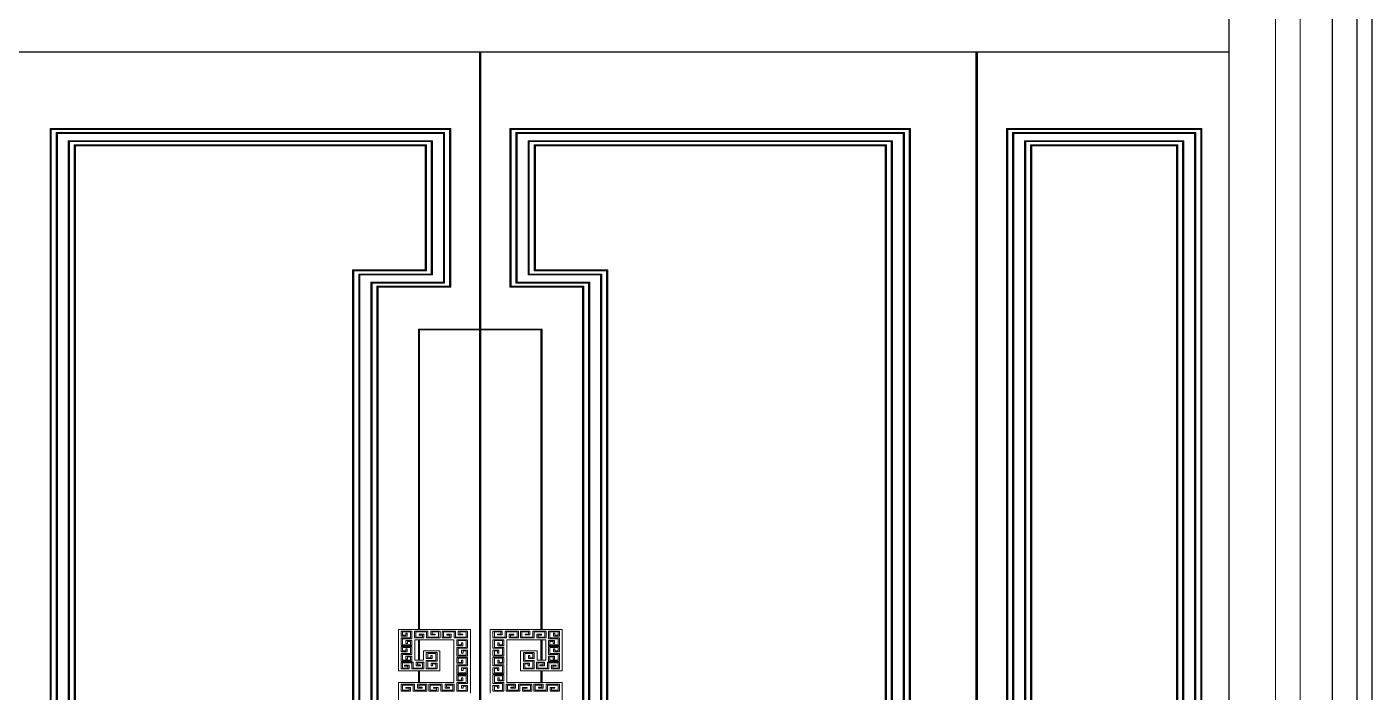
# Model space of a CAD drawing. Extents: x 44111 to 90315, y 4379 to 151689.
# Drawn here: x 62147 to 64858, y 133529 to 134869 of the extents above; entities that cross this region are included whole.
import ezdxf

# ---------------------------------------------------------------- set-up
doc = ezdxf.new("R2010")
doc.units = 0
doc.header["$LTSCALE"] = 1000
doc.header["$MEASUREMENT"] = 0
doc.layers.add('A-立面看线', color=50, linetype='Continuous')
doc.layers.add('J-LM-门窗洞', color=35, linetype='Continuous')
doc.layers.add('细线', color=8, linetype='Continuous', lineweight=0)

msp = doc.modelspace()

# ---------------------------------------------------------------- linework, layer by layer
at = {"layer": 'A-立面看线'}
for p, q in [((64858.5, 131719.2), (64858.5, 137713.2)), ((64828.5, 131719.2), (64828.5, 137683.2)), ((64778.5, 131719.2), (64778.5, 137633.2))]:
    msp.add_line(p, q, dxfattribs=at)
at = {"layer": 'J-LM-门窗洞'}
for p, q in [((64569.9, 137383.2), (64569.9, 131719.2)), ((61560.7, 134819.2), (64569.9, 134819.2))]:
    msp.add_line(p, q, dxfattribs=at)
at = {"layer": '细线'}
for p, q in [((64663.5, 131719.2), (64663.5, 137383.2)), ((64713.5, 131719.2), (64713.5, 137383.2)), ((63059.4, 134819.2), (63059.4, 134260.3)), ((63060.7, 134819.2), (63060.7, 134259.4)), ((63062, 134819.2), (63062, 134260.3)), ((64059.6, 131719.2), (64059.6, 134819.2)), ((64060.9, 134819.2), (64060.9, 131719.2)), ((64061.7, 134819.2), (64061.7, 131719.2)), ((64061.7, 131719.2), (64061.7, 134819.2)), ((64063, 134819.2), (64063, 131719.2)), ((62194.6, 134663.6), (62193.3, 134664.6)), ((63001, 134664.6), (62193.3, 134664.6)), ((62193.3, 134664.6), (62193.3, 134570.1)), ((62195.9, 134662.7), (62194.6, 134663.6)), ((62194.6, 134663.6), (62999.7, 134663.6)), ((62194.6, 134663.6), (62194.6, 134570.1)), ((62195.9, 134662.7), (62998.4, 134662.7)), ((62195.9, 134570.1), (62195.9, 134662.7)), ((62206.8, 134655.4), (62205.5, 134656.3)), ((62988.8, 134656.3), (62205.5, 134656.3)), ((62205.5, 134656.3), (62205.5, 134570.1)), ((62208.1, 134654.5), (62206.8, 134655.4)), ((62206.8, 134655.4), (62987.5, 134655.4)), ((62206.8, 134655.4), (62206.8, 134570.1)), ((62208.1, 134654.5), (62986.2, 134654.5)), ((62208.1, 134570.1), (62208.1, 134654.5)), ((62987.5, 134655.4), (62986.2, 134654.5)), ((62986.2, 134654.5), (62986.2, 134354.8)), ((62988.8, 134656.3), (62987.5, 134655.4)), ((62987.5, 134353.9), (62987.5, 134655.4)), ((62988.8, 134353), (62988.8, 134656.3)), ((62999.7, 134663.6), (62998.4, 134662.7)), ((62998.4, 134662.7), (62998.4, 134346.6)), ((63001, 134664.6), (62999.7, 134663.6)), ((62999.7, 134345.7), (62999.7, 134663.6)), ((63001, 134344.7), (63001, 134664.6)), ((63120.3, 134344.7), (63120.3, 134664.6)), ((63120.3, 134664.6), (63121.6, 134663.6)), ((63120.3, 134664.6), (63928.1, 134664.6)), ((63121.6, 134345.7), (63121.6, 134663.6)), ((63121.6, 134663.6), (63122.9, 134662.7)), ((63121.6, 134663.6), (63926.8, 134663.6)), ((63122.9, 134662.7), (63122.9, 134346.6)), ((63122.9, 134662.7), (63925.5, 134662.7)), ((63132.5, 134656.3), (63133.8, 134655.4)), ((63132.5, 134656.3), (63915.9, 134656.3)), ((63132.5, 134655.4), (63132.5, 134656.3)), ((63132.5, 134655.4), (63133.8, 134655.4)), ((63132.5, 134654.5), (63132.5, 134655.4)), ((63132.5, 134654.5), (63133.8, 134654.5)), ((63132.5, 134639.9), (63132.5, 134654.5)), ((63133.8, 134655.4), (63135.1, 134654.5)), ((63133.8, 134655.4), (63914.6, 134655.4)), ((63133.8, 134654.5), (63133.8, 134655.4)), ((63133.8, 134654.5), (63135.1, 134654.5)), ((63133.8, 134639.9), (63133.8, 134654.5)), ((63135.1, 134654.5), (63913.3, 134654.5)), ((63135.1, 134654.5), (63135.1, 134639.9)), ((63913.3, 131818.9), (63913.3, 134654.5)), ((63914.6, 134655.4), (63914.6, 131818)), ((63915.9, 134656.3), (63915.9, 131817.1)), ((63925.5, 131810.7), (63925.5, 134662.7)), ((63926.8, 134663.6), (63926.8, 131809.7)), ((63928.1, 134664.6), (63928.1, 131808.8)), ((64121.4, 134664.6), (64515.5, 134664.6)), ((64121.4, 131808.8), (64121.4, 134664.6)), ((64514.2, 134663.6), (64122.6, 134663.6)), ((64122.6, 134663.6), (64122.7, 131809.7)), ((64513, 134662.7), (64124, 134662.7)), ((64124, 134662.7), (64124, 131810.7)), ((64133.6, 131817.1), (64133.5, 134656.3)), ((64133.5, 134656.3), (64503.4, 134656.3)), ((64502.1, 134655.4), (64134.8, 134655.4)), ((64134.8, 131818), (64134.8, 134655.4)), ((64500.8, 134654.5), (64136.1, 134654.5)), ((64136.1, 134654.5), (64136.1, 131818.9)), ((64500.8, 131818.9), (64500.8, 134654.5)), ((64502.1, 134655.4), (64502.1, 131818)), ((64503.4, 134656.3), (64503.4, 131817.1)), ((64513, 131810.7), (64513, 134662.7)), ((64514.2, 134663.6), (64514.2, 131809.7)), ((64515.5, 134664.6), (64515.5, 131808.8)), ((62231.2, 134638.9), (62229.9, 134639.9)), ((62964.4, 134639.9), (62229.9, 134639.9)), ((62229.9, 134639.9), (62229.9, 134570.1)), ((62232.5, 134638), (62231.2, 134638.9)), ((62963.1, 134638.9), (62231.2, 134638.9)), ((62231.2, 134638.9), (62231.2, 134570.1)), ((62232.5, 134638), (62961.8, 134638)), ((62232.5, 134570.1), (62232.5, 134638)), ((62243.4, 134630.7), (62242.1, 134631.6)), ((62952.2, 134631.6), (62242.1, 134631.6)), ((62242.1, 134631.6), (62242.1, 134570.1)), ((62244.7, 134629.8), (62243.4, 134630.7)), ((62243.4, 134630.7), (62950.9, 134630.7)), ((62243.4, 134570.1), (62243.4, 134630.7)), ((62244.7, 134629.8), (62949.6, 134629.8)), ((62244.7, 134570.1), (62244.7, 134629.8)), ((62950.9, 134630.7), (62949.6, 134629.8)), ((62949.6, 134629.8), (62949.6, 134379.5)), ((62952.2, 134631.6), (62950.9, 134630.7)), ((62950.9, 134630.7), (62950.9, 134378.6)), ((62952.2, 134377.7), (62952.2, 134631.6)), ((62963.1, 134638.9), (62961.8, 134638)), ((62961.8, 134638), (62961.8, 134371.3)), ((62964.4, 134639.9), (62963.1, 134638.9)), ((62963.1, 134370.4), (62963.1, 134638.9)), ((62964.4, 134369.4), (62964.4, 134639.9)), ((63133.8, 134639.9), (63132.5, 134639.9)), ((63132.5, 134638.9), (63132.5, 134639.9)), ((63133.8, 134638.9), (63132.5, 134638.9)), ((63132.5, 134638), (63132.5, 134638.9)), ((63132.5, 134638), (63133.8, 134638)), ((63132.5, 134631.6), (63132.5, 134638)), ((63133.8, 134631.6), (63132.5, 134631.6)), ((63132.5, 134630.7), (63132.5, 134631.6)), ((63132.5, 134630.7), (63133.8, 134630.7)), ((63132.5, 134629.8), (63132.5, 134630.7)), ((63132.5, 134353), (63132.5, 134629.8)), ((63132.5, 134629.8), (63133.8, 134629.8)), ((63135.1, 134639.9), (63133.8, 134639.9)), ((63133.8, 134638.9), (63133.8, 134639.9)), ((63135.1, 134638.9), (63133.8, 134638.9)), ((63133.8, 134638), (63133.8, 134638.9)), ((63133.8, 134638), (63135.1, 134638)), ((63133.8, 134631.6), (63133.8, 134638)), ((63135.1, 134631.6), (63133.8, 134631.6)), ((63133.8, 134630.7), (63133.8, 134631.6)), ((63133.8, 134630.7), (63135.1, 134630.7)), ((63133.8, 134629.8), (63133.8, 134630.7)), ((63133.8, 134353.9), (63133.8, 134629.8)), ((63133.8, 134629.8), (63135.1, 134629.8)), ((63135.1, 134639.9), (63135.1, 134638.9)), ((63135.1, 134638.9), (63135.1, 134638)), ((63135.1, 134638), (63135.1, 134631.6)), ((63135.1, 134631.6), (63135.1, 134630.7)), ((63135.1, 134630.7), (63135.1, 134629.8)), ((63135.1, 134629.8), (63135.1, 134354.8)), ((63156.9, 134639.9), (63158.2, 134638.9)), ((63156.9, 134639.9), (63891.5, 134639.9)), ((63156.9, 134638.9), (63156.9, 134639.9)), ((63158.2, 134638.9), (63156.9, 134638.9)), ((63156.9, 134638), (63156.9, 134638.9)), ((63156.9, 134638), (63158.2, 134638)), ((63156.9, 134631.6), (63156.9, 134638)), ((63158.2, 134631.6), (63156.9, 134631.6)), ((63156.9, 134630.7), (63156.9, 134631.6)), ((63156.9, 134630.7), (63158.2, 134630.7)), ((63156.9, 134629.8), (63156.9, 134630.7)), ((63156.9, 134369.4), (63156.9, 134629.8)), ((63156.9, 134629.8), (63158.2, 134629.8)), ((63158.2, 134638.9), (63159.5, 134638)), ((63890.2, 134638.9), (63158.2, 134638.9)), ((63158.2, 134638), (63158.2, 134638.9)), ((63158.2, 134638), (63159.5, 134638)), ((63158.2, 134631.6), (63158.2, 134638)), ((63159.5, 134631.6), (63158.2, 134631.6)), ((63158.2, 134630.7), (63158.2, 134631.6)), ((63158.2, 134630.7), (63159.5, 134630.7)), ((63158.2, 134629.8), (63158.2, 134630.7)), ((63158.2, 134370.4), (63158.2, 134629.8)), ((63158.2, 134629.8), (63159.5, 134629.8)), ((63159.5, 134638), (63888.9, 134638)), ((63159.5, 134638), (63159.5, 134631.6)), ((63159.5, 134631.6), (63159.5, 134630.7)), ((63159.5, 134630.7), (63159.5, 134629.8)), ((63159.5, 134629.8), (63159.5, 134371.3)), ((63169.1, 134377.7), (63169.1, 134631.6)), ((63169.1, 134631.6), (63170.4, 134630.7)), ((63169.1, 134631.6), (63879.3, 134631.6)), ((63170.4, 134630.7), (63170.4, 134378.6)), ((63170.4, 134630.7), (63171.7, 134629.8)), ((63170.4, 134630.7), (63878, 134630.7)), ((63171.7, 134629.8), (63171.7, 134379.5)), ((63171.7, 134629.8), (63876.7, 134629.8)), ((63876.7, 131843.6), (63876.7, 134629.8)), ((63878, 131842.7), (63878, 134630.7)), ((63879.3, 134631.6), (63879.3, 131841.8)), ((63888.9, 131835.4), (63888.9, 134638)), ((63890.2, 134638.9), (63890.2, 131834.5)), ((63891.5, 134639.9), (63891.5, 131833.5)), ((64157.9, 131833.5), (64157.9, 134639.9)), ((64157.9, 134639.9), (64479, 134639.9)), ((64159.2, 134638.9), (64477.7, 134638.9)), ((64159.2, 131834.5), (64159.2, 134638.9)), ((64476.4, 134638), (64160.5, 134638)), ((64160.5, 134638), (64160.5, 131835.4)), ((64170.1, 131841.8), (64170.1, 134631.6)), ((64170.1, 134631.6), (64466.8, 134631.6)), ((64465.5, 134630.7), (64171.4, 134630.7)), ((64171.4, 134630.7), (64171.4, 131842.7)), ((64464.2, 134629.8), (64172.7, 134629.8)), ((64172.7, 134629.8), (64172.7, 131843.6)), ((64464.2, 131843.6), (64464.2, 134629.8)), ((64465.5, 131842.7), (64465.5, 134630.7)), ((64466.8, 131841.8), (64466.8, 134631.6)), ((64476.4, 131835.4), (64476.4, 134638)), ((64477.7, 134638.9), (64477.7, 131834.5)), ((64479, 134639.9), (64479, 131833.5)), ((62193.3, 134570.1), (62194.6, 134570.1)), ((62193.3, 134570.1), (62193.3, 134520.1)), ((62194.6, 134570.1), (62195.9, 134570.1)), ((62194.6, 134570.1), (62194.6, 134520.1)), ((62195.9, 134520.1), (62195.9, 134570.1)), ((62205.5, 134570.1), (62206.8, 134570.1)), ((62205.5, 134570.1), (62205.5, 134520.1)), ((62206.8, 134570.1), (62208.1, 134570.1)), ((62206.8, 134570.1), (62206.8, 134520.1)), ((62208.1, 134520.1), (62208.1, 134570.1)), ((62229.9, 134570.1), (62231.2, 134570.1)), ((62229.9, 134570.1), (62229.9, 134520.1)), ((62231.2, 134570.1), (62232.5, 134570.1)), ((62231.2, 134570.1), (62231.2, 134520.1)), ((62232.5, 134520.1), (62232.5, 134570.1)), ((62242.1, 134570.1), (62243.4, 134570.1)), ((62242.1, 134570.1), (62242.1, 134520.1)), ((62243.4, 134570.1), (62244.7, 134570.1)), ((62243.4, 134520.1), (62243.4, 134570.1)), ((62244.7, 134520.1), (62244.7, 134570.1)), ((62194.6, 134520.1), (62193.3, 134520.1)), ((62193.3, 134520.1), (62193.3, 134469.2)), ((62195.9, 134520.1), (62194.6, 134520.1)), ((62194.6, 134520.1), (62194.6, 134469.2)), ((62195.9, 134469.2), (62195.9, 134520.1)), ((62206.8, 134520.1), (62205.5, 134520.1)), ((62205.5, 134520.1), (62205.5, 134469.2)), ((62208.1, 134520.1), (62206.8, 134520.1)), ((62206.8, 134520.1), (62206.8, 134469.2)), ((62208.1, 134469.2), (62208.1, 134520.1)), ((62231.2, 134520.1), (62229.9, 134520.1)), ((62229.9, 134520.1), (62229.9, 134469.2)), ((62232.5, 134520.1), (62231.2, 134520.1)), ((62231.2, 134520.1), (62231.2, 134469.2)), ((62232.5, 134469.2), (62232.5, 134520.1)), ((62243.4, 134520.1), (62242.1, 134520.1)), ((62242.1, 134520.1), (62242.1, 134469.2)), ((62244.7, 134520.1), (62243.4, 134520.1)), ((62243.4, 134469.2), (62243.4, 134520.1)), ((62244.7, 134469.2), (62244.7, 134520.1)), ((62194.6, 134469.2), (62193.3, 134469.2)), ((62193.3, 134469.2), (62193.3, 132919.2)), ((62195.9, 134469.2), (62194.6, 134469.2)), ((62194.6, 134469.2), (62194.6, 132919.2)), ((62195.9, 132919.2), (62195.9, 134469.2)), ((62206.8, 134469.2), (62205.5, 134469.2)), ((62205.5, 134469.2), (62205.5, 132919.2)), ((62208.1, 134469.2), (62206.8, 134469.2)), ((62206.8, 134469.2), (62206.8, 132919.2)), ((62208.1, 132919.2), (62208.1, 134469.2)), ((62231.2, 134469.2), (62229.9, 134469.2)), ((62229.9, 134469.2), (62229.9, 132919.2)), ((62232.5, 134469.2), (62231.2, 134469.2)), ((62231.2, 134469.2), (62231.2, 132919.2)), ((62232.5, 132919.2), (62232.5, 134469.2)), ((62243.4, 134469.2), (62242.1, 134469.2)), ((62242.1, 134469.2), (62242.1, 132919.2)), ((62243.3, 132919.2), (62243.4, 134469.2)), ((62244.7, 134469.2), (62243.4, 134469.2)), ((62244.6, 132919.2), (62244.7, 134469.2)), ((62804.6, 134378.6), (62803.3, 134379.5)), ((62803.3, 134379.5), (62803.3, 132092.9)), ((62881.4, 134379.5), (62803.3, 134379.5)), ((62804.6, 134378.6), (62804.6, 132093.9)), ((62804.6, 134378.6), (62805.9, 134377.7)), ((62881.4, 134378.6), (62804.6, 134378.6)), ((62805.9, 132094.8), (62805.9, 134377.7)), ((62805.9, 134377.7), (62881.4, 134377.7)), ((62816.8, 134370.4), (62815.5, 134371.3)), ((62815.5, 134371.3), (62815.5, 132101.2)), ((62881.4, 134371.3), (62815.5, 134371.3)), ((62816.8, 132102.1), (62816.8, 134370.4)), ((62816.8, 134370.4), (62818.1, 134369.4)), ((62881.4, 134370.4), (62816.8, 134370.4)), ((62881.4, 134379.5), (62881.4, 134378.6)), ((62882.6, 134379.5), (62881.4, 134379.5)), ((62881.4, 134378.6), (62881.4, 134377.7)), ((62882.6, 134378.6), (62881.4, 134378.6)), ((62881.4, 134377.7), (62882.6, 134377.7)), ((62881.4, 134371.3), (62881.4, 134370.4)), ((62882.6, 134371.3), (62881.4, 134371.3)), ((62881.4, 134370.4), (62881.4, 134369.4)), ((62882.6, 134370.4), (62881.4, 134370.4)), ((62882.6, 134378.6), (62882.6, 134379.5)), ((62949.6, 134379.5), (62882.6, 134379.5)), ((62882.6, 134377.7), (62882.6, 134378.6)), ((62950.9, 134378.6), (62882.6, 134378.6)), ((62882.6, 134377.7), (62952.2, 134377.7)), ((62882.6, 134370.4), (62882.6, 134371.3)), ((62961.8, 134371.3), (62882.6, 134371.3)), ((62882.6, 134369.4), (62882.6, 134370.4)), ((62963.1, 134370.4), (62882.6, 134370.4)), ((62950.9, 134378.6), (62949.6, 134379.5)), ((62950.9, 134378.6), (62952.2, 134377.7)), ((62963.1, 134370.4), (62961.8, 134371.3)), ((62963.1, 134370.4), (62964.4, 134369.4)), ((63158.2, 134370.4), (63156.9, 134369.4)), ((63158.2, 134370.4), (63159.5, 134371.3)), ((63158.2, 134370.4), (63304.6, 134370.4)), ((63159.5, 134371.3), (63305.9, 134371.3)), ((63170.4, 134378.6), (63169.1, 134377.7)), ((63315.4, 134377.7), (63169.1, 134377.7)), ((63170.4, 134378.6), (63171.7, 134379.5)), ((63170.4, 134378.6), (63316.7, 134378.6)), ((63171.7, 134379.5), (63318, 134379.5)), ((63304.6, 134370.4), (63303.3, 134369.4)), ((63304.6, 134370.4), (63305.9, 134371.3)), ((63304.6, 132102.1), (63304.6, 134370.4)), ((63305.9, 134371.3), (63305.9, 132101.2)), ((63316.7, 134378.6), (63315.4, 134377.7)), ((63315.4, 132094.8), (63315.4, 134377.7)), ((63316.7, 134378.6), (63318, 134379.5)), ((63316.7, 134378.6), (63316.7, 132093.9)), ((63318, 134379.5), (63318, 132092.9)), ((62818.1, 132103), (62818.1, 134369.4)), ((62818.1, 134369.4), (62881.4, 134369.4)), ((62839.9, 134354.8), (62839.9, 132117.6)), ((62841.2, 134353.9), (62839.9, 134354.8)), ((62881.4, 134354.8), (62839.9, 134354.8)), ((62841.2, 132118.6), (62841.2, 134353.9)), ((62841.2, 134353.9), (62842.5, 134353)), ((62841.2, 134353.9), (62881.4, 134353.9)), ((62842.5, 132119.5), (62842.5, 134353)), ((62842.5, 134353), (62881.4, 134353)), ((62853.4, 134345.7), (62852.1, 134346.6)), ((62852.1, 134346.6), (62852.1, 132125.9)), ((62881.4, 134346.6), (62852.1, 134346.6)), ((62853.4, 132126.8), (62853.4, 134345.7)), ((62853.4, 134345.7), (62854.7, 134344.7)), ((62881.4, 134345.7), (62853.4, 134345.7)), ((62854.7, 132127.7), (62854.7, 134344.7)), ((62854.7, 134344.7), (62881.4, 134344.7)), ((62881.4, 134369.4), (62882.6, 134369.4)), ((62881.4, 134354.8), (62881.4, 134353.9)), ((62882.6, 134354.8), (62881.4, 134354.8)), ((62881.4, 134353.9), (62881.4, 134353)), ((62881.4, 134353.9), (62882.6, 134353.9)), ((62881.4, 134353), (62882.6, 134353)), ((62881.4, 134346.6), (62881.4, 134345.7)), ((62882.6, 134346.6), (62881.4, 134346.6)), ((62881.4, 134345.7), (62881.4, 134344.7)), ((62882.6, 134345.7), (62881.4, 134345.7)), ((62881.4, 134344.7), (62882.6, 134344.7)), ((62882.6, 134369.4), (62964.4, 134369.4)), ((62882.6, 134353.9), (62882.6, 134354.8)), ((62986.2, 134354.8), (62882.6, 134354.8)), ((62882.6, 134353), (62882.6, 134353.9)), ((62882.6, 134353.9), (62987.5, 134353.9)), ((62882.6, 134353), (62988.8, 134353)), ((62882.6, 134345.7), (62882.6, 134346.6)), ((62998.4, 134346.6), (62882.6, 134346.6)), ((62882.6, 134344.7), (62882.6, 134345.7)), ((62999.7, 134345.7), (62882.6, 134345.7)), ((62882.6, 134344.7), (63001, 134344.7)), ((62987.5, 134353.9), (62986.2, 134354.8)), ((62987.5, 134353.9), (62988.8, 134353)), ((62999.7, 134345.7), (62998.4, 134346.6)), ((62999.7, 134345.7), (63001, 134344.7)), ((63121.6, 134345.7), (63120.3, 134344.7)), ((63266.7, 134344.7), (63120.3, 134344.7)), ((63121.6, 134345.7), (63122.9, 134346.6)), ((63121.6, 134345.7), (63268, 134345.7)), ((63122.9, 134346.6), (63269.3, 134346.6)), ((63133.8, 134353.9), (63132.5, 134353)), ((63278.9, 134353), (63132.5, 134353)), ((63133.8, 134353.9), (63135.1, 134354.8)), ((63280.2, 134353.9), (63133.8, 134353.9)), ((63135.1, 134354.8), (63281.5, 134354.8)), ((63303.3, 134369.4), (63156.9, 134369.4)), ((63268, 134345.7), (63266.7, 134344.7)), ((63266.7, 132127.7), (63266.7, 134344.7)), ((63268, 134345.7), (63269.3, 134346.6)), ((63268, 132126.8), (63268, 134345.7)), ((63269.3, 134346.6), (63269.3, 132125.9)), ((63280.2, 134353.9), (63278.9, 134353)), ((63278.9, 132119.5), (63278.9, 134353)), ((63280.2, 134353.9), (63281.5, 134354.8)), ((63280.2, 132118.6), (63280.2, 134353.9)), ((63281.5, 134354.8), (63281.5, 132117.6)), ((63303.3, 132103), (63303.3, 134369.4)), ((62937.1, 134259.4), (62935.8, 134260.3)), ((62935.8, 134260.3), (62935.8, 133655.3)), ((63001, 134260.3), (62935.8, 134260.3)), ((62937.1, 134259.4), (62937.1, 133655.3)), ((62937.1, 134259.4), (62938.4, 134258.5)), ((63001, 134259.4), (62937.1, 134259.4)), ((62938.4, 133655.3), (62938.4, 134258.5)), ((62938.4, 134258.5), (63001, 134258.5)), ((63001, 134260.3), (63001, 134259.4)), ((63002.1, 134260.3), (63001, 134260.3)), ((63001, 134259.4), (63001, 134258.5)), ((63002.1, 134259.4), (63001, 134259.4)), ((63001, 134258.5), (63002.1, 134258.5)), ((63002.1, 134260.3), (63002.1, 134259.4)), ((63003.3, 134260.3), (63002.1, 134260.3)), ((63002.1, 134259.4), (63002.1, 134258.5)), ((63003.3, 134259.4), (63002.1, 134259.4)), ((63002.1, 134258.5), (63003.3, 134258.5)), ((63003.3, 134259.4), (63003.3, 134260.3)), ((63011.9, 134260.3), (63003.3, 134260.3)), ((63003.3, 134258.5), (63003.3, 134259.4)), ((63011.9, 134259.4), (63003.3, 134259.4)), ((63003.3, 134258.5), (63011.9, 134258.5)), ((63011.9, 134260.3), (63011.9, 134259.4)), ((63013.1, 134260.3), (63011.9, 134260.3)), ((63011.9, 134259.4), (63011.9, 134258.5)), ((63013.1, 134259.4), (63011.9, 134259.4)), ((63011.9, 134258.5), (63013.1, 134258.5)), ((63013.1, 134260.3), (63013.1, 134259.4)), ((63014.3, 134260.3), (63013.1, 134260.3)), ((63013.1, 134259.4), (63013.1, 134258.5)), ((63014.3, 134259.4), (63013.1, 134259.4)), ((63013.1, 134258.5), (63014.3, 134258.5)), ((63014.3, 134259.4), (63014.3, 134260.3)), ((63033.9, 134260.3), (63014.3, 134260.3)), ((63014.3, 134258.5), (63014.3, 134259.4)), ((63033.9, 134259.4), (63014.3, 134259.4)), ((63014.3, 134258.5), (63033.9, 134258.5)), ((63033.9, 134260.3), (63033.9, 134259.4)), ((63035.1, 134260.3), (63033.9, 134260.3)), ((63033.9, 134259.4), (63033.9, 134258.5)), ((63035.1, 134259.4), (63033.9, 134259.4)), ((63033.9, 134258.5), (63035.1, 134258.5)), ((63035.1, 134260.3), (63035.1, 134259.4)), ((63036.2, 134260.3), (63035.1, 134260.3)), ((63035.1, 134259.4), (63035.1, 134258.5)), ((63036.2, 134259.4), (63035.1, 134259.4)), ((63035.1, 134258.5), (63036.2, 134258.5)), ((63036.2, 134259.4), (63036.2, 134260.3)), ((63044.9, 134260.3), (63036.2, 134260.3)), ((63036.2, 134258.5), (63036.2, 134259.4)), ((63044.9, 134259.4), (63036.2, 134259.4)), ((63036.2, 134258.5), (63044.9, 134258.5)), ((63044.9, 134260.3), (63044.9, 134259.4)), ((63046, 134260.3), (63044.9, 134260.3)), ((63044.9, 134259.4), (63044.9, 134258.5)), ((63046, 134259.4), (63044.9, 134259.4)), ((63044.9, 134258.5), (63046, 134258.5)), ((63046, 134259.4), (63046, 134260.3)), ((63047.2, 134260.3), (63046, 134260.3)), ((63046, 134258.5), (63046, 134259.4)), ((63047.2, 134259.4), (63046, 134259.4)), ((63046, 134258.5), (63047.2, 134258.5)), ((63047.2, 134259.4), (63047.2, 134260.3)), ((63059.4, 134260.3), (63047.2, 134260.3)), ((63047.2, 134258.5), (63047.2, 134259.4)), ((63060.7, 134259.4), (63047.2, 134259.4)), ((63047.2, 134258.5), (63059.4, 134258.5)), ((63060.7, 134259.4), (63059.4, 134260.3)), ((63059.4, 134258.5), (63060.7, 134259.4)), ((63059.4, 134258.5), (63059.4, 132210.4)), ((63060.7, 134259.4), (63062, 134260.3)), ((63060.7, 134259.4), (63060.7, 132209.4)), ((63060.7, 134259.4), (63184.2, 134259.4)), ((63062, 134258.5), (63060.7, 134259.4)), ((63062, 134260.3), (63185.5, 134260.3)), ((63182.9, 134258.5), (63062, 134258.5)), ((63062, 134258.5), (63062, 132210.4)), ((63184.2, 134259.4), (63182.9, 134258.5)), ((63182.9, 133655.3), (63182.9, 134258.5)), ((63184.2, 134259.4), (63185.5, 134260.3)), ((63184.2, 134259.4), (63184.2, 133655.3)), ((63185.5, 134260.3), (63185.5, 133655.3)), ((62895.6, 133655.3), (62895.6, 133572)), ((62935.8, 133655.3), (62895.6, 133655.3)), ((62901.1, 133651.8), (62922.9, 133651.8)), ((62901.1, 133641.6), (62901.1, 133651.8)), ((62913.1, 133641.6), (62901.1, 133641.6)), ((62903.9, 133650), (62903.9, 133643.4)), ((62920.1, 133650), (62903.9, 133650)), ((62903.9, 133643.4), (62910.3, 133643.4)), ((62910.3, 133643.4), (62910.3, 133647.5)), ((62910.3, 133647.5), (62913.1, 133647.5)), ((62913.1, 133647.5), (62913.1, 133641.6)), ((62920.1, 133637.9), (62920.1, 133650)), ((62922.9, 133651.8), (62922.9, 133636.1)), ((62927.9, 133651.8), (62954.9, 133651.8)), ((62927.9, 133637.9), (62927.9, 133651.8)), ((62930.7, 133650), (62930.7, 133639.7)), ((62952.1, 133650), (62930.7, 133650)), ((62930.7, 133639.7), (62943.9, 133639.7)), ((62937.1, 133655.3), (62935.8, 133655.3)), ((62938.4, 133655.3), (62937.1, 133655.3)), ((62937.4, 133645.6), (62946.6, 133645.6)), ((62937.4, 133643.8), (62937.4, 133645.6)), ((62943.9, 133643.8), (62937.4, 133643.8)), ((63040.7, 133655.3), (62938.4, 133655.3)), ((62943.9, 133639.7), (62943.9, 133643.8)), ((62946.6, 133645.6), (62946.6, 133637.9)), ((62952.1, 133637.9), (62952.1, 133650)), ((62954.9, 133651.8), (62954.9, 133639.7)), ((62954.9, 133639.7), (62976.7, 133639.7)), ((62960.7, 133651.8), (62979.5, 133651.8)), ((62960.7, 133644.2), (62960.7, 133651.8)), ((62970, 133644.2), (62960.7, 133644.2)), ((62963.5, 133650), (62963.5, 133645.9)), ((62976.7, 133650), (62963.5, 133650)), ((62963.5, 133645.9), (62970, 133645.9)), ((62970, 133645.9), (62970, 133644.2)), ((62976.7, 133639.7), (62976.7, 133650)), ((62979.5, 133651.8), (62979.5, 133637.9)), ((62983.6, 133651.8), (63010.5, 133651.8)), ((62983.6, 133637.9), (62983.6, 133651.8)), ((62986.3, 133650), (62986.3, 133639.7)), ((63007.8, 133650), (62986.3, 133650)), ((62986.3, 133639.7), (62999.5, 133639.7)), ((62993, 133645.6), (63002.3, 133645.6)), ((62993, 133643.8), (62993, 133645.6)), ((62999.5, 133643.8), (62993, 133643.8)), ((62999.5, 133639.7), (62999.5, 133643.8)), ((63002.3, 133645.6), (63002.3, 133637.9)), ((63007.8, 133637.9), (63007.8, 133650)), ((63010.5, 133651.8), (63010.5, 133639.7)), ((63010.5, 133639.7), (63032.3, 133639.7)), ((63016.4, 133651.8), (63035.1, 133651.8)), ((63016.4, 133644.2), (63016.4, 133651.8)), ((63025.6, 133644.2), (63016.4, 133644.2)), ((63019.2, 133650), (63019.2, 133645.9)), ((63032.3, 133650), (63019.2, 133650)), ((63019.2, 133645.9), (63025.6, 133645.9)), ((63025.6, 133645.9), (63025.6, 133644.2)), ((63032.3, 133639.7), (63032.3, 133650)), ((63035.1, 133651.8), (63035.1, 133637.9)), ((63040.7, 133527), (63040.7, 133655.3)), ((63080.7, 133527), (63080.7, 133655.3)), ((63080.7, 133655.3), (63182.9, 133655.3)), ((63086.2, 133651.8), (63086.2, 133637.9)), ((63104.9, 133651.8), (63086.2, 133651.8)), ((63089, 133650), (63102.2, 133650)), ((63089, 133639.7), (63089, 133650)), ((63110.8, 133639.7), (63089, 133639.7)), ((63102.2, 133645.9), (63095.7, 133645.9)), ((63095.7, 133645.9), (63095.7, 133644.2)), ((63095.7, 133644.2), (63104.9, 133644.2)), ((63102.2, 133650), (63102.2, 133645.9)), ((63104.9, 133644.2), (63104.9, 133651.8)), ((63110.8, 133651.8), (63110.8, 133639.7)), ((63137.8, 133651.8), (63110.8, 133651.8)), ((63113.6, 133650), (63135, 133650)), ((63113.6, 133637.9), (63113.6, 133650)), ((63119, 133645.6), (63119, 133637.9)), ((63128.3, 133645.6), (63119, 133645.6)), ((63121.8, 133643.8), (63128.3, 133643.8)), ((63121.8, 133639.7), (63121.8, 133643.8)), ((63135, 133639.7), (63121.8, 133639.7)), ((63128.3, 133643.8), (63128.3, 133645.6)), ((63135, 133650), (63135, 133639.7)), ((63137.8, 133637.9), (63137.8, 133651.8)), ((63141.9, 133651.8), (63141.9, 133637.9)), ((63160.6, 133651.8), (63141.9, 133651.8)), ((63144.6, 133650), (63157.8, 133650)), ((63144.6, 133639.7), (63144.6, 133650)), ((63166.4, 133639.7), (63144.6, 133639.7)), ((63157.8, 133645.9), (63151.3, 133645.9)), ((63151.3, 133645.9), (63151.3, 133644.2)), ((63151.3, 133644.2), (63160.6, 133644.2)), ((63157.8, 133650), (63157.8, 133645.9)), ((63160.6, 133644.2), (63160.6, 133651.8)), ((63166.4, 133651.8), (63166.4, 133639.7)), ((63193.4, 133651.8), (63166.4, 133651.8)), ((63169.2, 133650), (63190.6, 133650)), ((63169.2, 133637.9), (63169.2, 133650)), ((63174.7, 133645.6), (63174.7, 133637.9)), ((63183.9, 133645.6), (63174.7, 133645.6)), ((63177.5, 133643.8), (63183.9, 133643.8)), ((63177.5, 133639.7), (63177.5, 133643.8)), ((63190.6, 133639.7), (63177.5, 133639.7)), ((63184.2, 133655.3), (63182.9, 133655.3)), ((63183.9, 133643.8), (63183.9, 133645.6)), ((63185.5, 133655.3), (63184.2, 133655.3)), ((63185.5, 133655.3), (63225.8, 133655.3)), ((63190.6, 133650), (63190.6, 133639.7)), ((63193.4, 133637.9), (63193.4, 133651.8)), ((63198.4, 133651.8), (63198.4, 133636.1)), ((63220.2, 133651.8), (63198.4, 133651.8)), ((63201.2, 133650), (63217.5, 133650)), ((63201.2, 133637.9), (63201.2, 133650)), ((63208.2, 133647.5), (63208.2, 133641.6)), ((63211, 133647.5), (63208.2, 133647.5)), ((63208.2, 133641.6), (63220.2, 133641.6)), ((63211, 133643.4), (63211, 133647.5)), ((63217.5, 133643.4), (63211, 133643.4)), ((63217.5, 133650), (63217.5, 133643.4)), ((63220.2, 133641.6), (63220.2, 133651.8)), ((63225.8, 133655.3), (63225.8, 133572)), ((62901.1, 133637.9), (62920.1, 133637.9)), ((62901.1, 133622.5), (62901.1, 133637.9)), ((62922.9, 133622.5), (62901.1, 133622.5)), ((62901.1, 133620.5), (62922.9, 133620.5)), ((62901.1, 133610.3), (62901.1, 133620.5)), ((62903.9, 133636.1), (62903.9, 133624.2)), ((62922.9, 133636.1), (62903.9, 133636.1)), ((62903.9, 133624.2), (62920.1, 133624.2)), ((62903.9, 133618.8), (62903.9, 133612.1)), ((62920.1, 133618.8), (62903.9, 133618.8)), ((62903.9, 133612.1), (62910.3, 133612.1)), ((62910.3, 133612.1), (62910.3, 133616.3)), ((62910.3, 133616.3), (62913.1, 133616.3)), ((62910.9, 133632.6), (62922.9, 133632.6)), ((62910.9, 133626.7), (62910.9, 133632.6)), ((62913.7, 133626.7), (62910.9, 133626.7)), ((62913.1, 133616.3), (62913.1, 133610.3)), ((62913.7, 133630.9), (62913.7, 133626.7)), ((62920.1, 133630.9), (62913.7, 133630.9)), ((62920.1, 133624.2), (62920.1, 133630.9)), ((62920.1, 133606.6), (62920.1, 133618.8)), ((62922.9, 133632.6), (62922.9, 133622.5)), ((62922.9, 133620.5), (62922.9, 133604.9)), ((62946.6, 133637.9), (62927.9, 133637.9)), ((62928.8, 133593.2), (62928.8, 133634.1)), ((62928.8, 133634.1), (62935.8, 133634.1)), ((62935.8, 133634.1), (62935.8, 133593.2)), ((62935.8, 133634.1), (62937.1, 133634.1)), ((62937.1, 133634.1), (62937.1, 133593.2)), ((62937.1, 133634.1), (62938.4, 133634.1)), ((62938.4, 133593.2), (62938.4, 133634.1)), ((62938.4, 133634.1), (63007.4, 133634.1)), ((62946.1, 133611.9), (62946.1, 133593.2)), ((62979.3, 133611.9), (62946.1, 133611.9)), ((62979.5, 133637.9), (62952.1, 133637.9)), ((62979.3, 133572), (62979.3, 133611.9)), ((63002.3, 133637.9), (62983.6, 133637.9)), ((63007.4, 133634.1), (63007.4, 133548.2)), ((63035.1, 133637.9), (63007.8, 133637.9)), ((63013.3, 133634.4), (63035.1, 133634.4)), ((63013.3, 133622.4), (63013.3, 133634.4)), ((63025.3, 133622.4), (63013.3, 133622.4)), ((63013.3, 133618.9), (63032.3, 133618.9)), ((63013.3, 133601.5), (63013.3, 133618.9)), ((63016.1, 133632.6), (63016.1, 133624.2)), ((63032.3, 133632.6), (63016.1, 133632.6)), ((63016.1, 133624.2), (63022.6, 133624.2)), ((63016.1, 133617.2), (63016.1, 133603.3)), ((63035.1, 133617.2), (63016.1, 133617.2)), ((63022.6, 133628.3), (63025.3, 133628.3)), ((63022.6, 133624.2), (63022.6, 133628.3)), ((63023.1, 133613.4), (63035.1, 133613.4)), ((63023.1, 133607.5), (63023.1, 133613.4)), ((63025.3, 133628.3), (63025.3, 133622.4)), ((63025.9, 133611.7), (63025.9, 133607.5)), ((63032.3, 133611.7), (63025.9, 133611.7)), ((63032.3, 133618.9), (63032.3, 133632.6)), ((63032.3, 133603.3), (63032.3, 133611.7)), ((63035.1, 133634.4), (63035.1, 133617.2)), ((63035.1, 133613.4), (63035.1, 133601.5)), ((63086.2, 133637.9), (63113.6, 133637.9)), ((63086.2, 133634.4), (63086.2, 133617.2)), ((63108, 133634.4), (63086.2, 133634.4)), ((63086.2, 133617.2), (63105.2, 133617.2)), ((63086.2, 133613.4), (63086.2, 133601.5)), ((63098.2, 133613.4), (63086.2, 133613.4)), ((63089, 133632.6), (63105.2, 133632.6)), ((63089, 133618.9), (63089, 133632.6)), ((63108, 133618.9), (63089, 133618.9)), ((63089, 133611.7), (63095.4, 133611.7)), ((63089, 133603.3), (63089, 133611.7)), ((63095.4, 133611.7), (63095.4, 133607.5)), ((63096, 133628.3), (63096, 133622.4)), ((63098.8, 133628.3), (63096, 133628.3)), ((63096, 133622.4), (63108, 133622.4)), ((63098.2, 133607.5), (63098.2, 133613.4)), ((63098.8, 133624.2), (63098.8, 133628.3)), ((63105.2, 133624.2), (63098.8, 133624.2)), ((63105.2, 133632.6), (63105.2, 133624.2)), ((63105.2, 133617.2), (63105.2, 133603.3)), ((63108, 133622.4), (63108, 133634.4)), ((63108, 133601.5), (63108, 133618.9)), ((63113.9, 133634.1), (63113.9, 133548.2)), ((63182.9, 133634.1), (63113.9, 133634.1)), ((63119, 133637.9), (63137.8, 133637.9)), ((63141.9, 133637.9), (63169.2, 133637.9)), ((63142, 133611.9), (63175.3, 133611.9)), ((63142, 133572), (63142, 133611.9)), ((63174.7, 133637.9), (63193.4, 133637.9)), ((63175.3, 133611.9), (63175.3, 133593.2)), ((63182.9, 133593.2), (63182.9, 133634.1)), ((63182.9, 133634.1), (63184.2, 133634.1)), ((63184.2, 133634.1), (63184.2, 133593.2)), ((63184.2, 133634.1), (63185.5, 133634.1)), ((63185.5, 133634.1), (63185.5, 133593.2)), ((63192.5, 133634.1), (63185.5, 133634.1)), ((63192.5, 133593.2), (63192.5, 133634.1)), ((63198.4, 133636.1), (63217.5, 133636.1)), ((63198.4, 133632.6), (63198.4, 133622.5)), ((63210.4, 133632.6), (63198.4, 133632.6)), ((63198.4, 133622.5), (63220.2, 133622.5)), ((63198.4, 133620.5), (63198.4, 133604.9)), ((63220.2, 133620.5), (63198.4, 133620.5)), ((63220.2, 133637.9), (63201.2, 133637.9)), ((63201.2, 133630.9), (63207.6, 133630.9)), ((63201.2, 133624.2), (63201.2, 133630.9)), ((63217.5, 133624.2), (63201.2, 133624.2)), ((63201.2, 133618.8), (63217.5, 133618.8)), ((63201.2, 133606.6), (63201.2, 133618.8)), ((63207.6, 133630.9), (63207.6, 133626.7)), ((63207.6, 133626.7), (63210.4, 133626.7)), ((63208.2, 133616.3), (63208.2, 133610.3)), ((63211, 133616.3), (63208.2, 133616.3)), ((63210.4, 133626.7), (63210.4, 133632.6)), ((63211, 133612.1), (63211, 133616.3)), ((63217.5, 133612.1), (63211, 133612.1)), ((63217.5, 133636.1), (63217.5, 133624.2)), ((63217.5, 133618.8), (63217.5, 133612.1)), ((63220.2, 133622.5), (63220.2, 133637.9)), ((63220.2, 133610.3), (63220.2, 133620.5)), ((62913.1, 133610.3), (62901.1, 133610.3)), ((62901.1, 133606.6), (62920.1, 133606.6)), ((62901.1, 133591.2), (62901.1, 133606.6)), ((62922.9, 133591.2), (62901.1, 133591.2)), ((62901.1, 133589.4), (62925.3, 133589.4)), ((62901.1, 133575.5), (62901.1, 133589.4)), ((62903.9, 133604.9), (62903.9, 133592.9)), ((62922.9, 133604.9), (62903.9, 133604.9)), ((62903.9, 133592.9), (62920.1, 133592.9)), ((62903.9, 133587.6), (62903.9, 133577.3)), ((62922.6, 133587.6), (62903.9, 133587.6)), ((62910.9, 133601.4), (62922.9, 133601.4)), ((62910.9, 133595.4), (62910.9, 133601.4)), ((62913.7, 133595.4), (62910.9, 133595.4)), ((62913.7, 133599.6), (62913.7, 133595.4)), ((62920.1, 133599.6), (62913.7, 133599.6)), ((62920.1, 133592.9), (62920.1, 133599.6)), ((62922.6, 133575.5), (62922.6, 133587.6)), ((62922.9, 133601.4), (62922.9, 133591.2)), ((62925.3, 133589.4), (62925.3, 133577.3)), ((62935.8, 133593.2), (62928.8, 133593.2)), ((62931.2, 133589.4), (62947.1, 133589.4)), ((62931.2, 133581.8), (62931.2, 133589.4)), ((62933.9, 133587.6), (62933.9, 133583.5)), ((62944.3, 133587.6), (62933.9, 133587.6)), ((62937.1, 133593.2), (62935.8, 133593.2)), ((62938.4, 133593.2), (62937.1, 133593.2)), ((62946.1, 133593.2), (62938.4, 133593.2)), ((62944.3, 133577.3), (62944.3, 133587.6)), ((62947.1, 133589.4), (62947.1, 133575.5)), ((62951.8, 133608.4), (62973.6, 133608.4)), ((62951.8, 133596.5), (62951.8, 133608.4)), ((62963.8, 133596.5), (62951.8, 133596.5)), ((62951.8, 133592.7), (62970.8, 133592.7)), ((62951.8, 133575.5), (62951.8, 133592.7)), ((62954.6, 133606.6), (62954.6, 133598.2)), ((62970.8, 133606.6), (62954.6, 133606.6)), ((62954.6, 133598.2), (62961, 133598.2)), ((62954.6, 133591), (62954.6, 133577.3)), ((62973.6, 133591), (62954.6, 133591)), ((62961, 133598.2), (62961, 133602.4)), ((62961, 133602.4), (62963.8, 133602.4)), ((62961.6, 133587.5), (62973.6, 133587.5)), ((62961.6, 133581.6), (62961.6, 133587.5)), ((62963.8, 133602.4), (62963.8, 133596.5)), ((62964.4, 133585.7), (62964.4, 133581.6)), ((62970.8, 133585.7), (62964.4, 133585.7)), ((62970.8, 133592.7), (62970.8, 133606.6)), ((62970.8, 133577.3), (62970.8, 133585.7)), ((62973.6, 133608.4), (62973.6, 133591)), ((62973.6, 133587.5), (62973.6, 133575.5)), ((63035.1, 133601.5), (63013.3, 133601.5)), ((63013.3, 133598.9), (63035.1, 133598.9)), ((63013.3, 133587), (63013.3, 133598.9)), ((63025.3, 133587), (63013.3, 133587)), ((63016.1, 133603.3), (63032.3, 133603.3)), ((63016.1, 133597.1), (63016.1, 133588.7)), ((63032.3, 133597.1), (63016.1, 133597.1)), ((63016.1, 133588.7), (63022.6, 133588.7)), ((63022.6, 133592.9), (63025.3, 133592.9)), ((63022.6, 133588.7), (63022.6, 133592.9)), ((63025.9, 133607.5), (63023.1, 133607.5)), ((63025.3, 133592.9), (63025.3, 133587)), ((63032.3, 133583.5), (63032.3, 133597.1)), ((63035.1, 133598.9), (63035.1, 133581.7)), ((63086.2, 133601.5), (63108, 133601.5)), ((63086.2, 133598.9), (63086.2, 133581.7)), ((63108, 133598.9), (63086.2, 133598.9)), ((63105.2, 133603.3), (63089, 133603.3)), ((63089, 133597.1), (63105.2, 133597.1)), ((63089, 133583.5), (63089, 133597.1)), ((63095.4, 133607.5), (63098.2, 133607.5)), ((63096, 133592.9), (63096, 133587)), ((63098.8, 133592.9), (63096, 133592.9)), ((63096, 133587), (63108, 133587)), ((63098.8, 133588.7), (63098.8, 133592.9)), ((63105.2, 133588.7), (63098.8, 133588.7)), ((63105.2, 133597.1), (63105.2, 133588.7)), ((63108, 133587), (63108, 133598.9)), ((63147.8, 133608.4), (63147.8, 133591)), ((63169.5, 133608.4), (63147.8, 133608.4)), ((63147.8, 133591), (63166.8, 133591)), ((63147.8, 133587.5), (63147.8, 133575.5)), ((63159.7, 133587.5), (63147.8, 133587.5)), ((63150.5, 133606.6), (63166.8, 133606.6)), ((63150.5, 133592.7), (63150.5, 133606.6)), ((63169.5, 133592.7), (63150.5, 133592.7)), ((63150.5, 133585.7), (63157, 133585.7)), ((63150.5, 133577.3), (63150.5, 133585.7)), ((63157, 133585.7), (63157, 133581.6)), ((63157.6, 133602.4), (63157.6, 133596.5)), ((63160.3, 133602.4), (63157.6, 133602.4)), ((63157.6, 133596.5), (63169.5, 133596.5)), ((63159.7, 133581.6), (63159.7, 133587.5)), ((63160.3, 133598.2), (63160.3, 133602.4)), ((63166.8, 133598.2), (63160.3, 133598.2)), ((63166.8, 133606.6), (63166.8, 133598.2)), ((63166.8, 133591), (63166.8, 133577.3)), ((63169.5, 133596.5), (63169.5, 133608.4)), ((63169.5, 133575.5), (63169.5, 133592.7)), ((63174.2, 133589.4), (63174.2, 133575.5)), ((63190.2, 133589.4), (63174.2, 133589.4)), ((63175.3, 133593.2), (63182.9, 133593.2)), ((63177, 133587.6), (63187.4, 133587.6)), ((63177, 133577.3), (63177, 133587.6)), ((63184.2, 133593.2), (63182.9, 133593.2)), ((63185.5, 133593.2), (63184.2, 133593.2)), ((63185.5, 133593.2), (63192.5, 133593.2)), ((63187.4, 133587.6), (63187.4, 133583.5)), ((63190.2, 133581.8), (63190.2, 133589.4)), ((63196, 133589.4), (63196, 133577.3)), ((63220.2, 133589.4), (63196, 133589.4)), ((63198.4, 133604.9), (63217.5, 133604.9)), ((63198.4, 133601.4), (63198.4, 133591.2)), ((63210.4, 133601.4), (63198.4, 133601.4)), ((63198.4, 133591.2), (63220.2, 133591.2)), ((63198.8, 133587.6), (63217.5, 133587.6)), ((63198.8, 133575.5), (63198.8, 133587.6)), ((63220.2, 133606.6), (63201.2, 133606.6)), ((63201.2, 133599.6), (63207.6, 133599.6)), ((63201.2, 133592.9), (63201.2, 133599.6)), ((63217.5, 133592.9), (63201.2, 133592.9)), ((63207.6, 133599.6), (63207.6, 133595.4)), ((63207.6, 133595.4), (63210.4, 133595.4)), ((63208.2, 133610.3), (63220.2, 133610.3)), ((63210.4, 133595.4), (63210.4, 133601.4)), ((63217.5, 133604.9), (63217.5, 133592.9)), ((63217.5, 133587.6), (63217.5, 133577.3)), ((63220.2, 133591.2), (63220.2, 133606.6)), ((63220.2, 133575.5), (63220.2, 133589.4)), ((62895.6, 133572), (62935.8, 133572)), ((62917.1, 133575.5), (62901.1, 133575.5)), ((62903.9, 133577.3), (62914.3, 133577.3)), ((62907.8, 133583.2), (62917.1, 133583.2)), ((62907.8, 133581.4), (62907.8, 133583.2)), ((62914.3, 133581.4), (62907.8, 133581.4)), ((62914.3, 133577.3), (62914.3, 133581.4)), ((62917.1, 133583.2), (62917.1, 133575.5)), ((62947.1, 133575.5), (62922.6, 133575.5)), ((62925.3, 133577.3), (62944.3, 133577.3)), ((62940.4, 133581.8), (62931.2, 133581.8)), ((62933.9, 133583.5), (62940.4, 133583.5)), ((62935.8, 133572), (62935.8, 133548.2)), ((62935.8, 133572), (62937.1, 133572)), ((62937.1, 133572), (62937.1, 133548.2)), ((62937.1, 133572), (62938.4, 133572)), ((62938.4, 133548.2), (62938.4, 133572)), ((62938.4, 133572), (62979.3, 133572)), ((62940.4, 133583.5), (62940.4, 133581.8)), ((62973.6, 133575.5), (62951.8, 133575.5)), ((62954.6, 133577.3), (62970.8, 133577.3)), ((62964.4, 133581.6), (62961.6, 133581.6)), ((63013.3, 133583.5), (63032.3, 133583.5)), ((63013.3, 133566), (63013.3, 133583.5)), ((63035.1, 133566), (63013.3, 133566)), ((63013.3, 133563.4), (63035.1, 133563.4)), ((63013.3, 133551.5), (63013.3, 133563.4)), ((63016.1, 133581.7), (63016.1, 133567.8)), ((63035.1, 133581.7), (63016.1, 133581.7)), ((63016.1, 133567.8), (63032.3, 133567.8)), ((63016.1, 133561.7), (63016.1, 133553.2)), ((63032.3, 133561.7), (63016.1, 133561.7)), ((63022.6, 133557.4), (63025.3, 133557.4)), ((63022.6, 133553.2), (63022.6, 133557.4)), ((63023.1, 133578), (63035.1, 133578)), ((63023.1, 133572.1), (63023.1, 133578)), ((63025.9, 133572.1), (63023.1, 133572.1)), ((63025.3, 133557.4), (63025.3, 133551.5)), ((63025.9, 133576.2), (63025.9, 133572.1)), ((63032.3, 133576.2), (63025.9, 133576.2)), ((63032.3, 133567.8), (63032.3, 133576.2)), ((63032.3, 133548), (63032.3, 133561.7)), ((63035.1, 133578), (63035.1, 133566)), ((63035.1, 133563.4), (63035.1, 133546.2)), ((63086.2, 133581.7), (63105.2, 133581.7)), ((63086.2, 133578), (63086.2, 133566)), ((63098.2, 133578), (63086.2, 133578)), ((63086.2, 133566), (63108, 133566)), ((63086.2, 133563.4), (63086.2, 133546.2)), ((63108, 133563.4), (63086.2, 133563.4)), ((63108, 133583.5), (63089, 133583.5)), ((63089, 133576.2), (63095.4, 133576.2)), ((63089, 133567.8), (63089, 133576.2)), ((63105.2, 133567.8), (63089, 133567.8)), ((63089, 133561.7), (63105.2, 133561.7)), ((63089, 133548), (63089, 133561.7)), ((63095.4, 133576.2), (63095.4, 133572.1)), ((63095.4, 133572.1), (63098.2, 133572.1)), ((63096, 133557.4), (63096, 133551.5)), ((63098.8, 133557.4), (63096, 133557.4)), ((63098.2, 133572.1), (63098.2, 133578)), ((63098.8, 133553.2), (63098.8, 133557.4)), ((63105.2, 133581.7), (63105.2, 133567.8)), ((63105.2, 133561.7), (63105.2, 133553.2)), ((63108, 133566), (63108, 133583.5)), ((63108, 133551.5), (63108, 133563.4)), ((63182.9, 133572), (63142, 133572)), ((63147.8, 133575.5), (63169.5, 133575.5)), ((63166.8, 133577.3), (63150.5, 133577.3)), ((63157, 133581.6), (63159.7, 133581.6)), ((63174.2, 133575.5), (63198.8, 133575.5)), ((63196, 133577.3), (63177, 133577.3)), ((63187.4, 133583.5), (63180.9, 133583.5)), ((63180.9, 133583.5), (63180.9, 133581.8)), ((63180.9, 133581.8), (63190.2, 133581.8)), ((63182.9, 133548.2), (63182.9, 133572)), ((63182.9, 133572), (63184.2, 133572)), ((63184.2, 133572), (63184.2, 133548.2)), ((63184.2, 133572), (63185.5, 133572)), ((63185.5, 133572), (63185.5, 133548.2)), ((63225.8, 133572), (63185.5, 133572)), ((63204.3, 133583.2), (63204.3, 133575.5)), ((63213.5, 133583.2), (63204.3, 133583.2)), ((63204.3, 133575.5), (63220.2, 133575.5)), ((63207, 133581.4), (63213.5, 133581.4)), ((63207, 133577.3), (63207, 133581.4)), ((63217.5, 133577.3), (63207, 133577.3)), ((63213.5, 133581.4), (63213.5, 133583.2)), ((62895.6, 133548.2), (62895.6, 132870.2)), ((62935.8, 133548.2), (62895.6, 133548.2)), ((62901.1, 133544.7), (62928.1, 133544.7)), ((62901.1, 133530.8), (62901.1, 133544.7)), ((62919.8, 133530.8), (62901.1, 133530.8)), ((62903.9, 133542.9), (62903.9, 133532.6)), ((62925.3, 133542.9), (62903.9, 133542.9)), ((62903.9, 133532.6), (62917.1, 133532.6)), ((62910.6, 133538.4), (62919.8, 133538.4)), ((62910.6, 133536.7), (62910.6, 133538.4)), ((62917.1, 133536.7), (62910.6, 133536.7)), ((62917.1, 133532.6), (62917.1, 133536.7)), ((62919.8, 133538.4), (62919.8, 133530.8)), ((62925.3, 133530.8), (62925.3, 133542.9)), ((62952.7, 133530.8), (62925.3, 133530.8)), ((62928.1, 133544.7), (62928.1, 133532.6)), ((62928.1, 133532.6), (62949.9, 133532.6)), ((62933.9, 133544.7), (62952.7, 133544.7)), ((62933.9, 133537), (62933.9, 133544.7)), ((62943.2, 133537), (62933.9, 133537)), ((62937.1, 133548.2), (62935.8, 133548.2)), ((62936.7, 133542.9), (62936.7, 133538.8)), ((62949.9, 133542.9), (62936.7, 133542.9)), ((62936.7, 133538.8), (62943.2, 133538.8)), ((62938.4, 133548.2), (62937.1, 133548.2)), ((63007.4, 133548.2), (62938.4, 133548.2)), ((62943.2, 133538.8), (62943.2, 133537)), ((62949.9, 133532.6), (62949.9, 133542.9)), ((62952.7, 133544.7), (62952.7, 133530.8)), ((62956.7, 133544.7), (62983.7, 133544.7)), ((62956.7, 133530.8), (62956.7, 133544.7)), ((62975.5, 133530.8), (62956.7, 133530.8)), ((62959.5, 133542.9), (62959.5, 133532.6)), ((62981, 133542.9), (62959.5, 133542.9)), ((62959.5, 133532.6), (62972.7, 133532.6)), ((62966.2, 133538.4), (62975.5, 133538.4)), ((62966.2, 133536.7), (62966.2, 133538.4)), ((62972.7, 133536.7), (62966.2, 133536.7)), ((62972.7, 133532.6), (62972.7, 133536.7)), ((62975.5, 133538.4), (62975.5, 133530.8)), ((62981, 133530.8), (62981, 133542.9)), ((63008.3, 133530.8), (62981, 133530.8)), ((62983.7, 133544.7), (62983.7, 133532.6)), ((62983.7, 133532.6), (63005.5, 133532.6)), ((62989.6, 133544.7), (63008.3, 133544.7)), ((62989.6, 133537), (62989.6, 133544.7)), ((62998.8, 133537), (62989.6, 133537)), ((62992.3, 133542.9), (62992.3, 133538.8)), ((63005.5, 133542.9), (62992.3, 133542.9)), ((62992.3, 133538.8), (62998.8, 133538.8)), ((62998.8, 133538.8), (62998.8, 133537)), ((63005.5, 133532.6), (63005.5, 133542.9)), ((63008.3, 133544.7), (63008.3, 133530.8)), ((63025.3, 133551.5), (63013.3, 133551.5)), ((63013.3, 133548), (63032.3, 133548)), ((63013.3, 133530.5), (63013.3, 133548)), ((63035.1, 133530.5), (63013.3, 133530.5)), ((63016.1, 133553.2), (63022.6, 133553.2)), ((63016.1, 133546.2), (63016.1, 133532.3)), ((63035.1, 133546.2), (63016.1, 133546.2)), ((63016.1, 133532.3), (63032.3, 133532.3)), ((63023.1, 133542.5), (63035.1, 133542.5)), ((63023.1, 133536.6), (63023.1, 133542.5)), ((63025.9, 133536.6), (63023.1, 133536.6)), ((63025.9, 133540.7), (63025.9, 133536.6)), ((63032.3, 133540.7), (63025.9, 133540.7)), ((63032.3, 133532.3), (63032.3, 133540.7)), ((63035.1, 133542.5), (63035.1, 133530.5)), ((63086.2, 133546.2), (63105.2, 133546.2)), ((63086.2, 133542.5), (63086.2, 133530.5)), ((63098.2, 133542.5), (63086.2, 133542.5)), ((63086.2, 133530.5), (63108, 133530.5)), ((63108, 133548), (63089, 133548)), ((63089, 133540.7), (63095.4, 133540.7)), ((63089, 133532.3), (63089, 133540.7)), ((63105.2, 133532.3), (63089, 133532.3)), ((63095.4, 133540.7), (63095.4, 133536.6)), ((63095.4, 133536.6), (63098.2, 133536.6)), ((63096, 133551.5), (63108, 133551.5)), ((63098.2, 133536.6), (63098.2, 133542.5)), ((63105.2, 133553.2), (63098.8, 133553.2)), ((63105.2, 133546.2), (63105.2, 133532.3)), ((63108, 133530.5), (63108, 133548)), ((63113, 133544.7), (63113, 133530.8)), ((63131.8, 133544.7), (63113, 133544.7)), ((63113, 133530.8), (63140.4, 133530.8)), ((63113.9, 133548.2), (63182.9, 133548.2)), ((63115.8, 133542.9), (63129, 133542.9)), ((63115.8, 133532.6), (63115.8, 133542.9)), ((63137.6, 133532.6), (63115.8, 133532.6)), ((63129, 133538.8), (63122.5, 133538.8)), ((63122.5, 133538.8), (63122.5, 133537)), ((63122.5, 133537), (63131.8, 133537)), ((63129, 133542.9), (63129, 133538.8)), ((63131.8, 133537), (63131.8, 133544.7)), ((63137.6, 133544.7), (63137.6, 133532.6)), ((63164.6, 133544.7), (63137.6, 133544.7)), ((63140.4, 133542.9), (63161.8, 133542.9)), ((63140.4, 133530.8), (63140.4, 133542.9)), ((63145.9, 133538.4), (63145.9, 133530.8)), ((63155.1, 133538.4), (63145.9, 133538.4)), ((63145.9, 133530.8), (63164.6, 133530.8)), ((63148.6, 133536.7), (63155.1, 133536.7)), ((63148.6, 133532.6), (63148.6, 133536.7)), ((63161.8, 133532.6), (63148.6, 133532.6)), ((63155.1, 133536.7), (63155.1, 133538.4)), ((63161.8, 133542.9), (63161.8, 133532.6)), ((63164.6, 133530.8), (63164.6, 133544.7)), ((63168.7, 133544.7), (63168.7, 133530.8)), ((63187.4, 133544.7), (63168.7, 133544.7)), ((63168.7, 133530.8), (63196, 133530.8)), ((63171.4, 133542.9), (63184.6, 133542.9)), ((63171.4, 133532.6), (63171.4, 133542.9)), ((63193.2, 133532.6), (63171.4, 133532.6)), ((63184.6, 133538.8), (63178.1, 133538.8)), ((63178.1, 133538.8), (63178.1, 133537)), ((63178.1, 133537), (63187.4, 133537)), ((63184.2, 133548.2), (63182.9, 133548.2)), ((63185.5, 133548.2), (63184.2, 133548.2)), ((63184.6, 133542.9), (63184.6, 133538.8)), ((63185.5, 133548.2), (63225.8, 133548.2)), ((63187.4, 133537), (63187.4, 133544.7)), ((63193.2, 133544.7), (63193.2, 133532.6)), ((63220.2, 133544.7), (63193.2, 133544.7)), ((63196, 133542.9), (63217.5, 133542.9)), ((63196, 133530.8), (63196, 133542.9)), ((63201.5, 133538.4), (63201.5, 133530.8)), ((63210.8, 133538.4), (63201.5, 133538.4)), ((63201.5, 133530.8), (63220.2, 133530.8)), ((63204.3, 133536.7), (63210.8, 133536.7)), ((63204.3, 133532.6), (63204.3, 133536.7)), ((63217.5, 133532.6), (63204.3, 133532.6)), ((63210.8, 133536.7), (63210.8, 133538.4)), ((63217.5, 133542.9), (63217.5, 133532.6)), ((63220.2, 133530.8), (63220.2, 133544.7)), ((63225.8, 133548.2), (63225.8, 132870.2))]:
    msp.add_line(p, q, dxfattribs=at)

doc.saveas('drawing.dxf')
